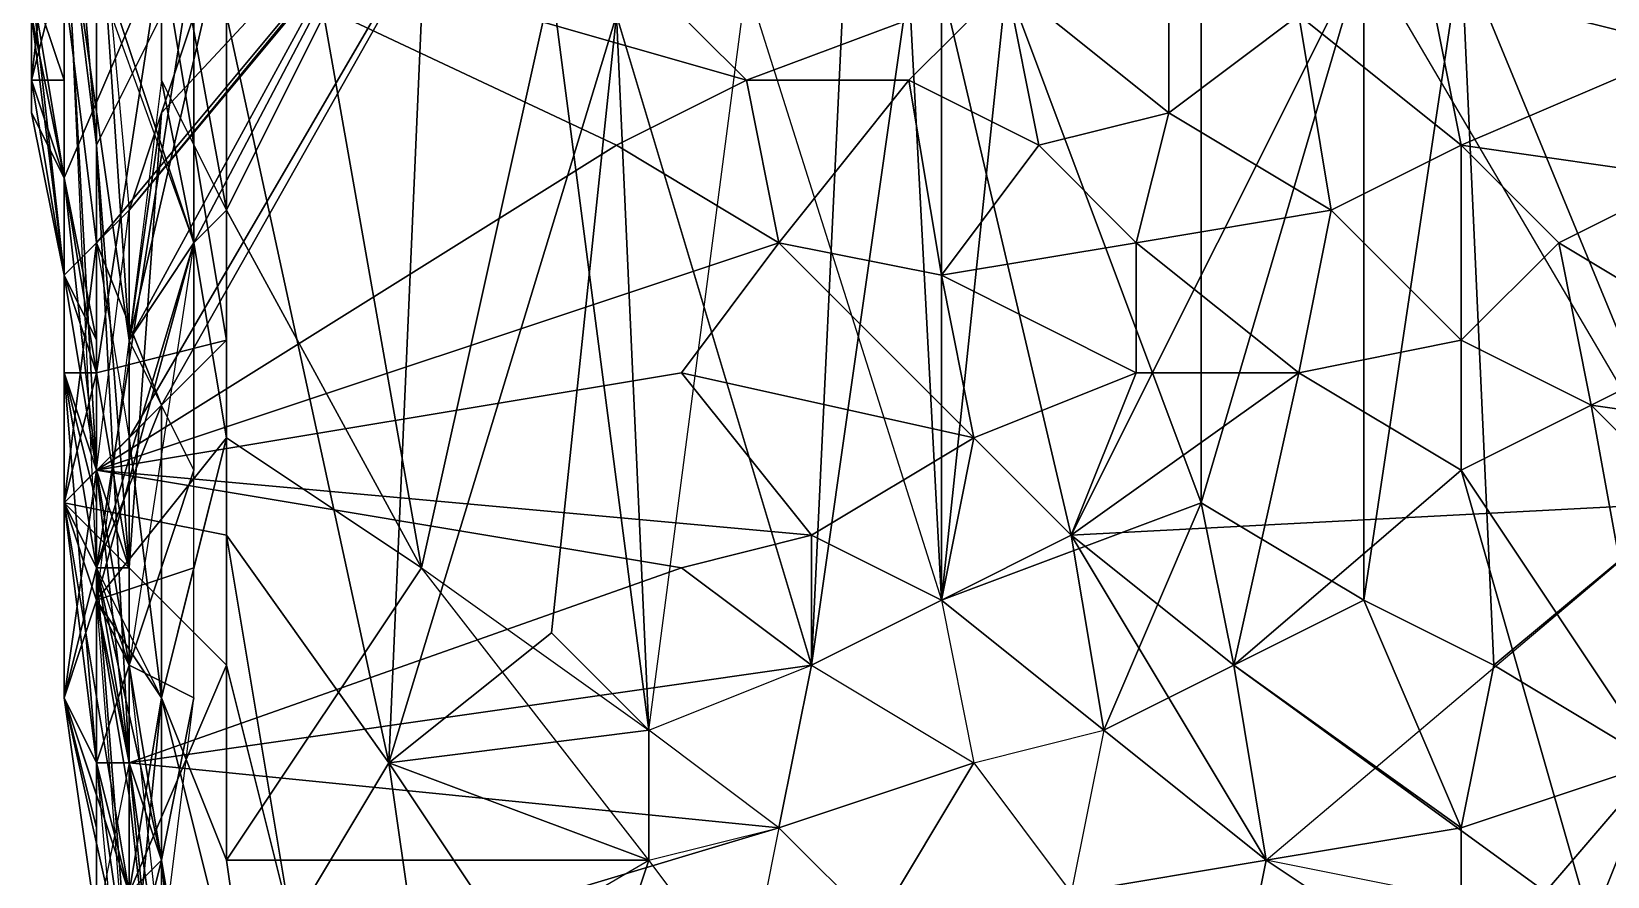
# Model space of a CAD drawing. Header units: metres. Extents: x -3.92 to 4.26, y -4.92 to 4.9.
# Drawn here: x -3.66 to -2.69, y -4.13 to -3.61 of the extents above; entities that cross this region are included whole.
import ezdxf

# ---------------------------------------------------------------- set-up
doc = ezdxf.new("R2010")
doc.units = ezdxf.units.M

msp = doc.modelspace()

# ---------------------------------------------------------------- linework, layer by layer
for points in [[(-3.62, -3.36, -0.62), (-3.62, -3.74, -0.9), (-3.64, -3.58, -0.6)], [(-3.32, -3.38, -0.86), (-3.62, -3.74, -0.98), (-3.62, -3.36, -0.62)], [(-3.62, -3.74, -0.98), (-3.62, -3.74, -0.9), (-3.62, -3.36, -0.62)], [(-3.3, -3.36, -0.74), (-3.6, -3.72, -0.68), (-3.32, -3.38, -0.86)], [(-3.3, -3.36, -0.74), (-3.58, -3.66, -0.62), (-3.6, -3.72, -0.68)], [(-3.54, -3.54, -0.6), (-3.36, -3.36, -0.6), (-3.6, -3.8, -0.42)], [(-3.36, -3.36, -0.6), (-3.56, -3.74, -0.18), (-3.6, -3.8, -0.42)], [(-3.3, -3.36, -0.66), (-3.58, -3.66, -0.62), (-3.3, -3.36, -0.74)], [(-3.3, -3.36, -0.66), (-3.54, -3.54, -0.6), (-3.58, -3.66, -0.62)], [(-3.36, -3.36, -0.6), (-3.56, -3.56, -0.1), (-3.56, -3.74, -0.18)], [(-3.32, -3.38, -0.86), (-3.58, -3.84, -1.2), (-3.62, -3.74, -0.98)], [(-3.6, -3.72, -0.68), (-3.62, -3.74, -0.82), (-3.32, -3.38, -0.86)], [(-3.62, -3.74, -0.82), (-3.6, -3.86, -0.9), (-3.32, -3.38, -0.86)], [(-3.6, -3.86, -0.9), (-3.58, -3.84, -1.2), (-3.32, -3.38, -0.86)], [(-3.56, -3.56, -0.1), (-3.64, -3.44, 0.36), (-3.62, -3.68, 0.34)], [(-3.64, -3.44, 0.36), (-3.64, -3.52, 0.94), (-3.62, -3.68, 0.34)], [(-3.66, -3.46, -0.28), (-3.66, -3.64, -0.28), (-3.66, -3.58, -0.14)], [(-3.64, -3.46, -0.4), (-3.66, -3.64, -0.4), (-3.66, -3.46, -0.28)], [(-3.64, -3.46, -0.48), (-3.66, -3.64, -0.4), (-3.64, -3.46, -0.4)], [(-3.64, -3.46, -0.48), (-3.64, -3.56, -0.48), (-3.66, -3.64, -0.4)], [(-3.66, -3.46, -0.28), (-3.66, -3.64, -0.4), (-3.66, -3.64, -0.28)], [(-3.64, -3.52, -0.22), (-3.56, -3.74, -0.18), (-3.64, -3.5, -0.12)], [(-3.62, -3.5, -0.58), (-3.6, -3.8, -0.42), (-3.64, -3.52, -0.34)], [(-3.56, -3.74, -0.18), (-3.62, -3.94, 0.14), (-3.64, -3.5, -0.12)], [(-3.62, -3.5, -0.58), (-3.6, -3.72, -0.68), (-3.6, -3.8, -0.42)], [(-3.54, -3.6, 1.32), (-3.58, -3.5, 1.3), (-3.54, -3.72, 1.3)], [(-3.54, -3.72, 1.3), (-3.58, -3.5, 1.3), (-3.58, -3.64, 1.2)], [(-3.58, -3.5, 1.3), (-3.58, -3.52, 1.2), (-3.58, -3.64, 1.2)], [(-3.64, -3.52, 0.94), (-3.62, -3.88, 0.92), (-3.62, -3.68, 0.34)], [(-3.6, -3.8, -0.42), (-3.64, -3.52, -0.22), (-3.64, -3.52, -0.34)], [(-3.64, -3.52, 0.94), (-3.3, -3.68, 1.3), (-3.62, -3.88, 0.92)], [(-3.64, -3.52, 0.94), (-3.22, -3.64, 1.3), (-3.3, -3.68, 1.3)], [(-3.28, -3.58, 1.3), (-3.22, -3.64, 1.3), (-3.64, -3.52, 0.94)], [(-3.54, -3.54, -0.6), (-3.6, -3.8, -0.42), (-3.58, -3.66, -0.62)], [(-2.64, -3.54, 1.32), (-2.64, -3.62, 1.3), (-2.8, -3.58, 1.3)], [(-3.64, -3.56, -0.48), (-3.64, -3.64, -0.52), (-3.66, -3.64, -0.4)], [(-3.64, -3.58, -0.6), (-3.64, -3.64, -0.52), (-3.64, -3.56, -0.48)], [(-3.64, -3.58, 1.18), (-3.64, -3.7, 1.16), (-3.58, -3.56, 1.38)], [(-3.64, -3.7, 1.16), (-3.62, -3.82, 1.18), (-3.58, -3.56, 1.38)], [(-3.56, -3.56, -0.1), (-3.62, -3.94, 0.14), (-3.56, -3.74, -0.18)], [(-3.56, -3.56, -0.1), (-3.62, -3.68, 0.34), (-3.62, -3.94, 0.14)], [(-3.58, -3.56, 1.38), (-3.62, -3.82, 1.18), (-3.58, -3.56, 1.5)], [(-3.62, -3.82, 1.18), (-3.54, -3.8, 1.3), (-3.58, -3.56, 1.5)], [(-3.58, -3.56, 1.5), (-3.54, -3.8, 1.3), (-3.54, -3.6, 1.56)], [(-2.84, -3.56, 1.5), (-3.1, -3.58, 1.56), (-3.02, -3.92, 1.3)], [(-2.96, -3.56, 1.3), (-2.96, -3.66, 1.3), (-3.06, -3.58, 1.3)], [(-3.06, -3.58, 1.74), (-2.94, -3.9, 1.32), (-2.94, -3.56, 1.7)], [(-2.64, -3.9, 1.32), (-2.84, -3.56, 1.5), (-3.02, -3.92, 1.3)], [(-2.96, -3.56, 1.3), (-2.88, -3.6, 1.3), (-2.96, -3.66, 1.3)], [(-2.94, -3.56, 1.7), (-2.94, -3.9, 1.32), (-2.84, -3.56, 1.74)], [(-2.94, -3.9, 1.32), (-2.84, -3.96, 1.3), (-2.84, -3.56, 1.74)], [(-2.84, -3.56, 1.74), (-2.84, -3.96, 1.3), (-2.78, -3.56, 1.68)], [(-2.84, -3.96, 1.3), (-2.76, -4, 1.3), (-2.78, -3.56, 1.68)], [(-2.78, -3.56, 1.68), (-2.64, -3.9, 1.32), (-2.68, -3.56, 1.68)], [(-2.76, -4, 1.3), (-2.64, -3.9, 1.32), (-2.78, -3.56, 1.68)], [(-3.66, -3.58, 0.1), (-3.64, -3.7, 0.18), (-3.66, -3.58, 0.28)], [(-3.66, -3.58, -0.14), (-3.64, -3.64, -0.02), (-3.66, -3.58, 0.1)], [(-3.66, -3.58, 0.44), (-3.64, -3.7, 0.46), (-3.66, -3.6, 0.56)], [(-3.66, -3.6, 0.36), (-3.64, -3.7, 0.46), (-3.66, -3.58, 0.44)], [(-3.66, -3.58, 0.28), (-3.64, -3.7, 0.26), (-3.66, -3.6, 0.36)], [(-3.64, -3.7, 0.18), (-3.64, -3.7, 0.26), (-3.66, -3.58, 0.28)], [(-3.66, -3.58, 0.1), (-3.64, -3.7, 0.1), (-3.64, -3.7, 0.18)], [(-3.64, -3.64, -0.02), (-3.64, -3.76), (-3.66, -3.58, 0.1)], [(-3.66, -3.58, -0.14), (-3.64, -3.7, -0.08), (-3.64, -3.64, -0.02)], [(-3.66, -3.64, -0.28), (-3.64, -3.7, -0.22), (-3.66, -3.58, -0.14)], [(-3.66, -3.6, 0.56), (-3.64, -3.7, 0.64), (-3.66, -3.58, 0.7)], [(-3.64, -3.76), (-3.64, -3.7, 0.1), (-3.66, -3.58, 0.1)], [(-3.66, -3.58, -0.14), (-3.64, -3.7, -0.22), (-3.64, -3.7, -0.08)], [(-3.66, -3.58, 0.8), (-3.66, -3.66, 0.84), (-3.66, -3.58, 0.88)], [(-3.66, -3.58, 0.7), (-3.66, -3.66, 0.84), (-3.66, -3.58, 0.8)], [(-3.66, -3.58, 0.7), (-3.64, -3.7, 0.72), (-3.66, -3.66, 0.84)], [(-3.64, -3.7, 0.64), (-3.64, -3.7, 0.72), (-3.66, -3.58, 0.7)], [(-3.66, -3.58, 0.88), (-3.66, -3.64, 0.94), (-3.66, -3.58, 1)], [(-3.66, -3.66, 0.84), (-3.66, -3.64, 0.94), (-3.66, -3.58, 0.88)], [(-3.66, -3.64, 0.94), (-3.64, -3.7, 1.06), (-3.66, -3.58, 1)], [(-3.64, -3.58, 1.1), (-3.66, -3.58, 1), (-3.64, -3.7, 1.16)], [(-3.66, -3.58, 1), (-3.64, -3.7, 1.06), (-3.64, -3.7, 1.16)], [(-3.62, -3.74, -0.9), (-3.62, -3.74, -0.82), (-3.64, -3.58, -0.6)], [(-3.64, -3.58, -0.6), (-3.64, -3.76, -0.6), (-3.64, -3.64, -0.52)], [(-3.62, -3.74, -0.82), (-3.64, -3.76, -0.6), (-3.64, -3.58, -0.6)], [(-3.64, -3.58, 1.1), (-3.64, -3.7, 1.16), (-3.64, -3.58, 1.18)], [(-3.48, -3.6, 1.62), (-3.42, -3.94, 1.3), (-3.34, -3.58, 1.62)], [(-3.34, -3.58, 1.62), (-3.42, -3.94, 1.3), (-3.28, -4.04, 1.3)], [(-3.34, -3.58, 1.62), (-3.28, -4.04, 1.3), (-3.22, -3.58, 1.68)], [(-3.3, -3.6, 1.7), (-3.18, -4, 1.3), (-3.16, -3.58, 1.74)], [(-3.28, -3.58, 1.3), (-3.06, -3.58, 1.3), (-3.22, -3.64, 1.3)], [(-3.06, -3.58, 1.3), (-3.12, -3.64, 1.3), (-3.22, -3.64, 1.3)], [(-3.1, -3.58, 1.56), (-3.22, -3.58, 1.68), (-3.1, -3.96, 1.3)], [(-3.18, -4, 1.3), (-3.12, -3.58, 1.66), (-3.16, -3.58, 1.74)], [(-3.18, -4, 1.3), (-3.1, -3.96, 1.3), (-3.12, -3.58, 1.66)], [(-3.06, -3.58, 1.3), (-3.04, -3.68, 1.3), (-3.12, -3.64, 1.3)], [(-3.1, -3.96, 1.3), (-3.06, -3.58, 1.74), (-3.12, -3.58, 1.66)], [(-3.06, -3.58, 1.74), (-3.1, -3.96, 1.3), (-2.94, -3.9, 1.32)], [(-3.1, -3.58, 1.56), (-3.1, -3.96, 1.3), (-3.02, -3.92, 1.3)], [(-3.06, -3.58, 1.3), (-2.96, -3.66, 1.3), (-3.04, -3.68, 1.3)], [(-2.8, -3.58, 1.3), (-2.78, -3.68, 1.3), (-2.88, -3.6, 1.3)], [(-2.8, -3.58, 1.3), (-2.64, -3.62, 1.3), (-2.78, -3.68, 1.3)], [(-3.66, -3.6, 0.36), (-3.64, -3.76, 0.4), (-3.64, -3.7, 0.46)], [(-3.64, -3.7, 0.46), (-3.64, -3.7, 0.56), (-3.66, -3.6, 0.56)], [(-3.66, -3.6, 0.36), (-3.64, -3.7, 0.26), (-3.64, -3.76, 0.4)], [(-3.66, -3.6, 0.56), (-3.64, -3.7, 0.56), (-3.64, -3.7, 0.64)], [(-3.54, -3.6, 1.56), (-3.54, -3.92, 1.28), (-3.54, -3.6, 1.76)], [(-3.54, -3.92, 1.28), (-3.54, -3.6, 1.56), (-3.54, -3.8, 1.3)], [(-3.54, -3.6, 1.76), (-3.44, -4.06, 1.32), (-3.42, -3.6, 1.68)], [(-3.54, -3.6, 1.76), (-3.54, -3.92, 1.28), (-3.44, -4.06, 1.32)], [(-3.48, -3.6, 1.62), (-3.54, -3.72, 1.3), (-3.42, -3.94, 1.3)], [(-3.48, -3.6, 1.62), (-3.48, -3.6, 1.5), (-3.54, -3.72, 1.3)], [(-3.48, -3.6, 1.5), (-3.54, -3.6, 1.32), (-3.54, -3.72, 1.3)], [(-3.42, -3.6, 1.68), (-3.44, -4.06, 1.32), (-3.3, -3.6, 1.7)], [(-3.44, -4.06, 1.32), (-3.34, -3.98, 1.3), (-3.3, -3.6, 1.7)], [(-3.34, -3.98, 1.3), (-3.28, -4.04, 1.3), (-3.3, -3.6, 1.7)], [(-3.28, -4.04, 1.3), (-3.18, -4, 1.3), (-3.3, -3.6, 1.7)], [(-2.88, -3.6, 1.3), (-2.86, -3.72, 1.3), (-2.96, -3.66, 1.3)], [(-2.88, -3.6, 1.3), (-2.78, -3.68, 1.3), (-2.86, -3.72, 1.3)], [(-2.64, -3.62, 1.3), (-2.64, -3.7, 1.3), (-2.78, -3.68, 1.3)], [(-3.66, -3.64, -0.4), (-3.64, -3.76, -0.34), (-3.66, -3.64, -0.28)], [(-3.64, -3.64, -0.52), (-3.64, -3.7, -0.46), (-3.66, -3.64, -0.4)], [(-3.66, -3.64, -0.28), (-3.64, -3.76, -0.34), (-3.64, -3.7, -0.22)], [(-3.66, -3.64, -0.4), (-3.64, -3.7, -0.46), (-3.64, -3.76, -0.34)], [(-3.66, -3.66, 0.84), (-3.64, -3.76, 0.9), (-3.66, -3.64, 0.94)], [(-3.64, -3.76, 0.9), (-3.64, -3.76, 0.98), (-3.66, -3.64, 0.94)], [(-3.66, -3.64, 0.94), (-3.64, -3.76, 0.98), (-3.64, -3.7, 1.06)], [(-3.64, -3.64, -0.02), (-3.64, -3.7, -0.08), (-3.64, -3.76)], [(-3.64, -3.64, -0.52), (-3.64, -3.76, -0.6), (-3.64, -3.7, -0.46)], [(-3.56, -3.74, 1.22), (-3.58, -3.64, 1.2), (-3.62, -3.96, 1.1)], [(-3.54, -3.72, 1.3), (-3.58, -3.64, 1.2), (-3.56, -3.74, 1.22)], [(-3.3, -3.68, 1.3), (-3.22, -3.64, 1.3), (-3.2, -3.74, 1.3)], [(-3.22, -3.64, 1.3), (-3.12, -3.64, 1.3), (-3.2, -3.74, 1.3)], [(-3.12, -3.64, 1.3), (-3.1, -3.76, 1.3), (-3.2, -3.74, 1.3)], [(-3.12, -3.64, 1.3), (-3.04, -3.68, 1.3), (-3.1, -3.76, 1.3)], [(-3.64, -3.7, 0.72), (-3.64, -3.76, 0.78), (-3.66, -3.66, 0.84)], [(-3.64, -3.76, 0.78), (-3.64, -3.76, 0.9), (-3.66, -3.66, 0.84)], [(-3.58, -3.66, -0.62), (-3.6, -3.94, -0.62), (-3.6, -3.72, -0.68)], [(-3.58, -3.66, -0.62), (-3.6, -3.8, -0.42), (-3.6, -3.94, -0.62)], [(-2.96, -3.66, 1.3), (-2.98, -3.74, 1.3), (-3.04, -3.68, 1.3)], [(-2.96, -3.66, 1.3), (-2.86, -3.72, 1.3), (-2.98, -3.74, 1.3)], [(-3.62, -3.68, 0.34), (-3.6, -3.94, 0.28), (-3.62, -3.94, 0.14)], [(-3.62, -3.68, 0.34), (-3.6, -4.06, 0.42), (-3.6, -3.94, 0.28)], [(-3.62, -3.68, 0.34), (-3.62, -4.06, 0.58), (-3.6, -4.06, 0.42)], [(-3.62, -3.68, 0.34), (-3.62, -3.88, 0.92), (-3.62, -4.06, 0.58)], [(-3.3, -3.68, 1.3), (-3.2, -3.74, 1.3), (-3.62, -3.88, 0.92)], [(-3.04, -3.68, 1.3), (-2.98, -3.74, 1.3), (-3.1, -3.76, 1.3)], [(-2.78, -3.68, 1.3), (-2.78, -3.8, 1.3), (-2.86, -3.72, 1.3)], [(-2.78, -3.68, 1.3), (-2.72, -3.74, 1.3), (-2.78, -3.8, 1.3)], [(-2.64, -3.7, 1.3), (-2.72, -3.74, 1.3), (-2.78, -3.68, 1.3)], [(-3.64, -3.7, 0.18), (-3.64, -3.82, 0.14), (-3.64, -3.7, 0.26)], [(-3.64, -3.76, 0.4), (-3.64, -3.82, 0.54), (-3.64, -3.7, 0.46)], [(-3.64, -3.7, 0.26), (-3.62, -3.82, 0.28), (-3.64, -3.76, 0.4)], [(-3.64, -3.82, 0.14), (-3.62, -3.82, 0.28), (-3.64, -3.7, 0.26)], [(-3.64, -3.7, 0.18), (-3.64, -3.7, 0.1), (-3.64, -3.82, 0.14)], [(-3.64, -3.7, 0.1), (-3.64, -3.76), (-3.64, -3.82, 0.14)], [(-3.64, -3.7, -0.08), (-3.62, -3.82, -0.06), (-3.64, -3.76)], [(-3.64, -3.7, -0.22), (-3.62, -3.82, -0.2), (-3.64, -3.7, -0.08)], [(-3.64, -3.76, -0.34), (-3.62, -3.82, -0.2), (-3.64, -3.7, -0.22)], [(-3.64, -3.7, -0.46), (-3.62, -3.88, -0.46), (-3.64, -3.76, -0.34)], [(-3.64, -3.76, -0.6), (-3.62, -3.8, -0.5), (-3.64, -3.7, -0.46)], [(-3.64, -3.7, 0.64), (-3.64, -3.76, 0.78), (-3.64, -3.7, 0.72)], [(-3.64, -3.7, 0.56), (-3.64, -3.82, 0.54), (-3.64, -3.7, 0.64)], [(-3.64, -3.82, 0.54), (-3.64, -3.7, 0.56), (-3.64, -3.7, 0.46)], [(-3.64, -3.7, -0.08), (-3.62, -3.82, -0.2), (-3.62, -3.82, -0.06)], [(-3.64, -3.7, -0.46), (-3.62, -3.8, -0.5), (-3.62, -3.88, -0.46)], [(-3.64, -3.7, 0.64), (-3.62, -3.82, 0.68), (-3.64, -3.76, 0.78)], [(-3.64, -3.82, 0.54), (-3.62, -3.82, 0.68), (-3.64, -3.7, 0.64)], [(-3.64, -3.7, 1.06), (-3.64, -3.82, 1.1), (-3.64, -3.7, 1.16)], [(-3.64, -3.76, 0.98), (-3.64, -3.82, 1.1), (-3.64, -3.7, 1.06)], [(-3.64, -3.7, 1.16), (-3.64, -3.9, 1.16), (-3.62, -3.82, 1.18)], [(-3.64, -3.82, 1.1), (-3.64, -3.9, 1.16), (-3.64, -3.7, 1.16)], [(-2.64, -3.7, 1.3), (-2.62, -3.8, 1.3), (-2.72, -3.74, 1.3)], [(-3.6, -3.94, -0.62), (-3.62, -3.88, -0.68), (-3.6, -3.72, -0.68)], [(-3.54, -3.72, 1.3), (-3.56, -3.74, 1.22), (-3.54, -3.86, 1.22)], [(-3.54, -3.72, 1.3), (-3.54, -3.86, 1.22), (-3.42, -3.94, 1.3)], [(-2.86, -3.72, 1.3), (-2.88, -3.82, 1.3), (-2.98, -3.74, 1.3)], [(-2.86, -3.72, 1.3), (-2.78, -3.8, 1.3), (-2.88, -3.82, 1.3)], [(-3.58, -3.84, -1.2), (-3.64, -3.9, -1.12), (-3.62, -3.74, -0.98)], [(-3.62, -3.74, -0.82), (-3.62, -3.8, -0.74), (-3.64, -3.76, -0.6)], [(-3.62, -3.74, -0.98), (-3.64, -3.9, -1.12), (-3.62, -3.88, -1)], [(-3.62, -3.74, -0.98), (-3.62, -3.88, -1), (-3.62, -3.74, -0.9)], [(-3.62, -3.74, -0.9), (-3.62, -3.88, -0.82), (-3.62, -3.74, -0.82)], [(-3.62, -3.88, -1), (-3.62, -3.88, -0.82), (-3.62, -3.74, -0.9)], [(-3.2, -3.74, 1.3), (-3.26, -3.82, 1.3), (-3.62, -3.88, 0.92)], [(-3.56, -3.74, 1.22), (-3.62, -3.96, 1.1), (-3.54, -3.86, 1.22)], [(-3.56, -3.74, -0.18), (-3.56, -3.88, -0.18), (-3.6, -3.8, -0.42)], [(-3.56, -3.74, -0.18), (-3.6, -4, 0.04), (-3.56, -3.88, -0.18)], [(-3.26, -3.82, 1.3), (-3.2, -3.74, 1.3), (-3.08, -3.86, 1.3)], [(-3.2, -3.74, 1.3), (-3.1, -3.76, 1.3), (-3.08, -3.86, 1.3)], [(-2.98, -3.74, 1.3), (-2.98, -3.82, 1.3), (-3.1, -3.76, 1.3)], [(-2.98, -3.74, 1.3), (-2.88, -3.82, 1.3), (-2.98, -3.82, 1.3)], [(-2.72, -3.74, 1.3), (-2.7, -3.84, 1.3), (-2.78, -3.8, 1.3)], [(-2.62, -3.8, 1.3), (-2.7, -3.84, 1.3), (-2.72, -3.74, 1.3)], [(-3.64, -3.76, -0.34), (-3.62, -3.88, -0.28), (-3.62, -3.82, -0.2)], [(-3.62, -3.8, -0.74), (-3.62, -3.88, -0.68), (-3.64, -3.76, -0.6)], [(-3.64, -3.76, 0.4), (-3.62, -3.88, 0.44), (-3.64, -3.82, 0.54)], [(-3.62, -3.82, 0.28), (-3.62, -3.88, 0.34), (-3.64, -3.76, 0.4)], [(-3.64, -3.76), (-3.62, -3.88, 0.06), (-3.64, -3.82, 0.14)], [(-3.62, -3.82, -0.06), (-3.62, -3.88, 0.06), (-3.64, -3.76)], [(-3.64, -3.76, -0.34), (-3.62, -3.88, -0.36), (-3.62, -3.88, -0.28)], [(-3.62, -3.88, -0.46), (-3.62, -3.88, -0.36), (-3.64, -3.76, -0.34)], [(-3.64, -3.76, -0.6), (-3.62, -3.88, -0.54), (-3.62, -3.8, -0.5)], [(-3.62, -3.88, -0.68), (-3.62, -3.88, -0.54), (-3.64, -3.76, -0.6)], [(-3.64, -3.76, 0.78), (-3.62, -3.88, 0.84), (-3.64, -3.76, 0.9)], [(-3.64, -3.76, 0.4), (-3.62, -3.88, 0.34), (-3.62, -3.88, 0.44)], [(-3.62, -3.88, 0.84), (-3.64, -3.9, 1), (-3.64, -3.76, 0.9)], [(-3.64, -3.76, 0.78), (-3.62, -3.88, 0.76), (-3.62, -3.88, 0.84)], [(-3.62, -3.82, 0.68), (-3.62, -3.88, 0.76), (-3.64, -3.76, 0.78)], [(-3.64, -3.76, 0.98), (-3.64, -3.9, 1), (-3.64, -3.82, 1.1)], [(-3.64, -3.9, 1), (-3.64, -3.76, 0.98), (-3.64, -3.76, 0.9)], [(-3.1, -3.76, 1.3), (-2.98, -3.82, 1.3), (-3.08, -3.86, 1.3)], [(-3.64, -3.9, 1.16), (-3.54, -3.8, 1.3), (-3.62, -3.82, 1.18)], [(-3.64, -3.9, 1.16), (-3.54, -3.92, 1.28), (-3.54, -3.8, 1.3)], [(-3.62, -3.8, -0.5), (-3.62, -3.88, -0.54), (-3.62, -3.88, -0.46)], [(-3.62, -3.8, -0.74), (-3.62, -3.88, -0.82), (-3.62, -3.88, -0.68)], [(-3.6, -3.8, -0.42), (-3.6, -4, -0.56), (-3.6, -3.94, -0.62)], [(-2.78, -3.8, 1.3), (-2.78, -3.88, 1.3), (-2.88, -3.82, 1.3)], [(-2.78, -3.8, 1.3), (-2.7, -3.84, 1.3), (-2.78, -3.88, 1.3)], [(-2.62, -3.8, 1.3), (-2.56, -3.86, 1.3), (-2.7, -3.84, 1.3)], [(-3.64, -3.82, 0.14), (-3.62, -3.88, 0.22), (-3.62, -3.82, 0.28)], [(-3.64, -3.82, 0.14), (-3.64, -4.02, 0.3), (-3.62, -3.88, 0.22)], [(-3.64, -3.82, 0.14), (-3.62, -3.94, 0.14), (-3.64, -4.02, 0.3)], [(-3.64, -3.82, 0.54), (-3.62, -3.88, 0.62), (-3.62, -3.82, 0.68)], [(-3.62, -3.88, 0.44), (-3.62, -3.9, 0.52), (-3.64, -3.82, 0.54)], [(-3.64, -3.82, 0.14), (-3.62, -3.88, 0.06), (-3.62, -3.94, 0.14)], [(-3.64, -3.82, 0.54), (-3.62, -4.06, 0.58), (-3.62, -3.88, 0.62)], [(-3.64, -3.82, 0.54), (-3.62, -3.9, 0.52), (-3.62, -4.06, 0.58)], [(-3.64, -3.82, 1.1), (-3.64, -3.9, 1), (-3.64, -3.9, 1.16)], [(-3.62, -3.88, 0.22), (-3.62, -3.88, 0.34), (-3.62, -3.82, 0.28)], [(-3.62, -3.82, -0.06), (-3.6, -3.94, -0.04), (-3.62, -3.88, 0.06)], [(-3.62, -3.82, -0.2), (-3.6, -3.94, -0.12), (-3.62, -3.82, -0.06)], [(-3.62, -3.88, -0.28), (-3.6, -3.94, -0.12), (-3.62, -3.82, -0.2)], [(-3.62, -3.82, -0.06), (-3.6, -3.94, -0.12), (-3.6, -3.94, -0.04)], [(-3.62, -3.82, 0.68), (-3.62, -3.94, 0.68), (-3.62, -3.88, 0.76)], [(-3.62, -3.88, 0.62), (-3.62, -3.94, 0.68), (-3.62, -3.82, 0.68)], [(-3.26, -3.82, 1.3), (-3.18, -3.92, 1.3), (-3.62, -3.88, 0.92)], [(-3.26, -3.82, 1.3), (-3.08, -3.86, 1.3), (-3.18, -3.92, 1.3)], [(-3.08, -3.86, 1.3), (-2.98, -3.82, 1.3), (-3.02, -3.92, 1.3)], [(-2.98, -3.82, 1.3), (-2.88, -3.82, 1.3), (-3.02, -3.92, 1.3)], [(-2.88, -3.82, 1.3), (-2.92, -4, 1.3), (-3.02, -3.92, 1.3)], [(-2.88, -3.82, 1.3), (-2.78, -3.88, 1.3), (-2.92, -4, 1.3)], [(-3.58, -3.84, -1.2), (-3.62, -3.94, -1.2), (-3.64, -3.9, -1.12)], [(-3.58, -3.84, -1.2), (-3.58, -4.02, -1.2), (-3.62, -3.94, -1.2)], [(-3.6, -3.86, -0.9), (-3.58, -4.02, -1.2), (-3.58, -3.84, -1.2)], [(-2.7, -3.84, 1.3), (-2.66, -4.06, 1.32), (-2.78, -3.88, 1.3)], [(-2.56, -3.86, 1.3), (-2.58, -3.96, 1.32), (-2.7, -3.84, 1.3)], [(-2.58, -3.96, 1.32), (-2.66, -4.06, 1.32), (-2.7, -3.84, 1.3)], [(-3.62, -3.96, 1.1), (-3.56, -3.94, 1.18), (-3.54, -3.86, 1.22)], [(-3.6, -3.86, -0.9), (-3.6, -4.14, -0.96), (-3.58, -4.02, -1.2)], [(-3.54, -3.86, 1.22), (-3.58, -4.02, 1.18), (-3.54, -4.12, 1.24)], [(-3.54, -3.86, 1.22), (-3.56, -3.94, 1.18), (-3.58, -4.02, 1.18)], [(-3.54, -3.86, 1.22), (-3.54, -4.12, 1.24), (-3.42, -3.94, 1.3)], [(-3.18, -3.92, 1.3), (-3.08, -3.86, 1.3), (-3.1, -3.96, 1.3)], [(-3.08, -3.86, 1.3), (-3.02, -3.92, 1.3), (-3.1, -3.96, 1.3)], [(-3.64, -3.9, -1.12), (-3.62, -4.06, -1.08), (-3.62, -3.88, -1)], [(-3.62, -3.88, 0.22), (-3.64, -4.02, 0.3), (-3.62, -3.88, 0.34)], [(-3.62, -3.88, 0.34), (-3.64, -4.02, 0.3), (-3.62, -3.88, 0.44)], [(-3.64, -4.02, 0.3), (-3.62, -4.06, 0.5), (-3.62, -3.88, 0.44)], [(-3.62, -3.88, 0.84), (-3.62, -3.96, 0.88), (-3.64, -3.9, 1)], [(-3.62, -3.88, -1), (-3.62, -3.96, -0.82), (-3.62, -3.88, -0.82)], [(-3.62, -3.96, -0.82), (-3.62, -3.88, -0.68), (-3.62, -3.88, -0.82)], [(-3.62, -3.88, -1), (-3.6, -4, -0.94), (-3.62, -3.96, -0.82)], [(-3.62, -4.06, -1.08), (-3.6, -4, -0.94), (-3.62, -3.88, -1)], [(-3.62, -3.88, -0.28), (-3.6, -3.94, -0.22), (-3.6, -3.94, -0.12)], [(-3.62, -3.88, -0.46), (-3.6, -4, -0.42), (-3.62, -3.88, -0.36)], [(-3.62, -3.88, -0.68), (-3.6, -4, -0.56), (-3.62, -3.88, -0.54)], [(-3.62, -3.96, -0.82), (-3.6, -4, -0.7), (-3.62, -3.88, -0.68)], [(-3.62, -3.88, 0.06), (-3.6, -4, 0.04), (-3.62, -3.94, 0.14)], [(-3.6, -3.94, -0.04), (-3.6, -4, 0.04), (-3.62, -3.88, 0.06)], [(-3.6, -3.94, -0.22), (-3.62, -3.88, -0.28), (-3.6, -4.06, -0.2)], [(-3.62, -3.88, -0.28), (-3.6, -4, -0.28), (-3.6, -4.06, -0.2)], [(-3.62, -3.88, -0.36), (-3.6, -4, -0.28), (-3.62, -3.88, -0.28)], [(-3.62, -3.88, -0.36), (-3.6, -4.06, -0.34), (-3.6, -4, -0.28)], [(-3.6, -4, -0.42), (-3.6, -4.06, -0.34), (-3.62, -3.88, -0.36)], [(-3.62, -3.88, -0.46), (-3.6, -4.06, -0.48), (-3.6, -4, -0.42)], [(-3.62, -3.88, -0.46), (-3.62, -3.88, -0.54), (-3.6, -4.06, -0.48)], [(-3.6, -4, -0.56), (-3.6, -4.06, -0.48), (-3.62, -3.88, -0.54)], [(-3.62, -3.88, 0.62), (-3.62, -4.06, 0.58), (-3.62, -3.94, 0.68)], [(-3.62, -4.06, 0.5), (-3.62, -3.9, 0.52), (-3.62, -3.88, 0.44)], [(-3.62, -3.88, 0.76), (-3.62, -3.96, 0.8), (-3.62, -3.88, 0.84)], [(-3.62, -3.94, 0.68), (-3.62, -3.96, 0.8), (-3.62, -3.88, 0.76)], [(-3.62, -3.96, 0.8), (-3.62, -3.96, 0.88), (-3.62, -3.88, 0.84)], [(-3.62, -3.88, 0.92), (-3.6, -4.06, 0.84), (-3.62, -4.06, 0.58)], [(-3.62, -3.88, 0.92), (-3.26, -3.94, 1.3), (-3.6, -4.06, 0.84)], [(-3.62, -3.88, 0.92), (-3.18, -3.92, 1.3), (-3.26, -3.94, 1.3)], [(-3.6, -4, 0.04), (-3.56, -4.02, -0.14), (-3.56, -3.88, -0.18)], [(-2.7, -4.16, 1.3), (-2.92, -4, 1.3), (-2.78, -3.88, 1.3)], [(-2.66, -4.06, 1.32), (-2.7, -4.16, 1.3), (-2.78, -3.88, 1.3)], [(-3.64, -3.9, -1.12), (-3.62, -3.94, -1.2), (-3.62, -4.06, -1.08)], [(-3.64, -3.9, 1), (-3.64, -4.02, 0.98), (-3.64, -3.9, 1.16)], [(-3.62, -3.96, 0.88), (-3.64, -4.02, 0.98), (-3.64, -3.9, 1)], [(-3.64, -4.02, 0.98), (-3.62, -4.06, 1.12), (-3.64, -3.9, 1.16)], [(-3.64, -3.9, 1.16), (-3.54, -4, 1.26), (-3.54, -3.92, 1.28)], [(-3.62, -4.06, 1.12), (-3.6, -4.14, 1.18), (-3.64, -3.9, 1.16)], [(-3.6, -4.14, 1.18), (-3.54, -4, 1.26), (-3.64, -3.9, 1.16)], [(-3.62, -3.9, 0.52), (-3.62, -4.06, 0.5), (-3.62, -4.06, 0.58)], [(-3.1, -3.96, 1.3), (-3, -4.04, 1.3), (-2.94, -3.9, 1.32)], [(-2.9, -4.12, 1.3), (-2.64, -3.9, 1.32), (-3.02, -3.92, 1.3)], [(-2.94, -3.9, 1.32), (-3, -4.04, 1.3), (-2.92, -4, 1.3)], [(-2.94, -3.9, 1.32), (-2.92, -4, 1.3), (-2.84, -3.96, 1.3)], [(-2.76, -4, 1.3), (-2.66, -4.06, 1.32), (-2.64, -3.9, 1.32)], [(-3.54, -3.92, 1.28), (-3.5, -4.16, 1.32), (-3.44, -4.06, 1.32)], [(-3.54, -4, 1.26), (-3.5, -4.16, 1.32), (-3.54, -3.92, 1.28)], [(-3.26, -3.94, 1.3), (-3.18, -3.92, 1.3), (-3.18, -4, 1.3)], [(-3.18, -3.92, 1.3), (-3.1, -3.96, 1.3), (-3.18, -4, 1.3)], [(-2.92, -4, 1.3), (-3, -4.04, 1.3), (-3.02, -3.92, 1.3)], [(-2.9, -4.12, 1.3), (-3.02, -3.92, 1.3), (-3, -4.04, 1.3)], [(-3.62, -3.94, 0.14), (-3.62, -4.06, 0.2), (-3.64, -4.02, 0.3)], [(-3.62, -3.94, -1.2), (-3.6, -4.2, -1.18), (-3.62, -4.06, -1.08)], [(-3.62, -3.94, -1.2), (-3.58, -4.12, -1.2), (-3.6, -4.2, -1.18)], [(-3.58, -4.02, -1.2), (-3.58, -4.12, -1.2), (-3.62, -3.94, -1.2)], [(-3.62, -3.94, 0.14), (-3.6, -4.06, 0.12), (-3.62, -4.06, 0.2)], [(-3.62, -3.94, 0.68), (-3.62, -4.06, 0.76), (-3.62, -3.96, 0.8)], [(-3.62, -4.06, 0.58), (-3.62, -4.06, 0.66), (-3.62, -3.94, 0.68)], [(-3.62, -3.94, 0.68), (-3.62, -4.06, 0.66), (-3.62, -4.06, 0.76)], [(-3.6, -3.94, 0.28), (-3.6, -4.06, 0.12), (-3.62, -3.94, 0.14)], [(-3.62, -3.96, 1.1), (-3.58, -4.02, 1.18), (-3.56, -3.94, 1.18)], [(-3.6, -3.94, -0.04), (-3.6, -4.06, -0.02), (-3.6, -4, 0.04)], [(-3.6, -3.94, -0.12), (-3.6, -4.06, -0.02), (-3.6, -3.94, -0.04)], [(-3.6, -3.94, -0.12), (-3.6, -4.06, -0.2), (-3.6, -4.06, -0.02)], [(-3.6, -3.94, -0.22), (-3.6, -4.06, -0.2), (-3.6, -3.94, -0.12)], [(-3.6, -4, -0.56), (-3.6, -4, -0.7), (-3.6, -3.94, -0.62)], [(-3.6, -3.94, 0.28), (-3.6, -4.08, 0.34), (-3.6, -4.06, 0.12)], [(-3.6, -3.94, 0.28), (-3.6, -4.06, 0.42), (-3.6, -4.08, 0.34)], [(-3.26, -3.94, 1.3), (-3.18, -4, 1.3), (-3.6, -4.06, 0.84)], [(-3.54, -4.12, 1.24), (-3.28, -4.12, 1.3), (-3.42, -3.94, 1.3)], [(-3.62, -3.96, 0.88), (-3.62, -3.96, 0.8), (-3.64, -4.02, 0.98)], [(-3.62, -4.06, 0.76), (-3.64, -4.02, 0.98), (-3.62, -3.96, 0.8)], [(-3.6, -4, -0.94), (-3.6, -4.06, -0.84), (-3.62, -3.96, -0.82)], [(-3.62, -3.96, -0.82), (-3.6, -4.08, -0.72), (-3.6, -4, -0.7)], [(-3.6, -4.06, -0.84), (-3.6, -4.08, -0.72), (-3.62, -3.96, -0.82)], [(-3.58, -4.02, 1.18), (-3.62, -3.96, 1.1), (-3.6, -4.22, 0.92)], [(-3.1, -3.96, 1.3), (-3.08, -4.06, 1.3), (-3, -4.04, 1.3)], [(-2.92, -4, 1.3), (-2.78, -4.1, 1.3), (-2.84, -3.96, 1.3)], [(-2.84, -3.96, 1.3), (-2.78, -4.1, 1.3), (-2.76, -4, 1.3)], [(-3.44, -4.06, 1.32), (-3.28, -4.04, 1.3), (-3.34, -3.98, 1.3)], [(-3.62, -4.06, -1.08), (-3.6, -4.14, -0.96), (-3.6, -4, -0.94)], [(-3.6, -4.14, -0.96), (-3.6, -4.06, -0.84), (-3.6, -4, -0.94)], [(-3.6, -4, -0.42), (-3.6, -4.06, -0.48), (-3.6, -4.06, -0.34)], [(-3.6, -4, -0.56), (-3.6, -4.14, -0.54), (-3.6, -4.06, -0.48)], [(-3.6, -4.06, -0.02), (-3.6, -4.14, 0.04), (-3.6, -4, 0.04)], [(-3.6, -4, -0.28), (-3.6, -4.14, -0.28), (-3.6, -4.06, -0.2)], [(-3.6, -4.06, -0.34), (-3.6, -4.14, -0.28), (-3.6, -4, -0.28)], [(-3.6, -4, -0.56), (-3.6, -4.14, -0.62), (-3.6, -4.14, -0.54)], [(-3.6, -4.08, -0.72), (-3.6, -4.14, -0.62), (-3.6, -4, -0.7)], [(-3.6, -4.14, 0.04), (-3.6, -4.06, 0.12), (-3.6, -4, 0.04)], [(-3.6, -4, 0.04), (-3.58, -4.12, -0.08), (-3.56, -4.02, -0.14)], [(-3.6, -4, 0.04), (-3.6, -4.06, 0.12), (-3.58, -4.12, -0.08)], [(-3.54, -4, 1.26), (-3.6, -4.14, 1.18), (-3.5, -4.16, 1.32)], [(-3.18, -4, 1.3), (-3.2, -4.1, 1.3), (-3.6, -4.06, 0.84)], [(-3.6, -4.28, 0.04), (-3.6, -4, 0.04), (-3.58, -4.18, -0.2)], [(-3.18, -4, 1.3), (-3.08, -4.06, 1.3), (-3.2, -4.1, 1.3)], [(-2.92, -4, 1.3), (-2.9, -4.12, 1.3), (-2.78, -4.1, 1.3)], [(-2.7, -4.16, 1.3), (-2.9, -4.12, 1.3), (-2.92, -4, 1.3)], [(-2.78, -4.1, 1.3), (-2.66, -4.06, 1.32), (-2.76, -4, 1.3)], [(-3.64, -4.02, 0.3), (-3.6, -4.14, 0.42), (-3.62, -4.06, 0.5)], [(-3.62, -4.06, 0.2), (-3.62, -4.16, 0.18), (-3.64, -4.02, 0.3)], [(-3.64, -4.02, 0.3), (-3.6, -4.2, 0.34), (-3.6, -4.14, 0.42)], [(-3.64, -4.02, 0.3), (-3.62, -4.16, 0.18), (-3.6, -4.2, 0.34)], [(-3.62, -4.06, 0.76), (-3.62, -4.1, 0.92), (-3.64, -4.02, 0.98)], [(-3.62, -4.1, 0.92), (-3.62, -4.16, 0.98), (-3.64, -4.02, 0.98)], [(-3.64, -4.02, 0.98), (-3.62, -4.08, 1.04), (-3.62, -4.06, 1.12)], [(-3.62, -4.16, 0.98), (-3.62, -4.16, 1.06), (-3.64, -4.02, 0.98)], [(-3.62, -4.16, 1.06), (-3.62, -4.08, 1.04), (-3.64, -4.02, 0.98)], [(-3.6, -4.14, -0.96), (-3.58, -4.12, -1.2), (-3.58, -4.02, -1.2)], [(-3.58, -4.02, 1.18), (-3.6, -4.22, 0.92), (-3.52, -4.26, 1.2)], [(-3.58, -4.12, -0.08), (-3.58, -4.18, -0.2), (-3.56, -4.02, -0.14)], [(-3.58, -4.02, 1.18), (-3.52, -4.26, 1.2), (-3.54, -4.12, 1.24)], [(-3.44, -4.06, 1.32), (-3.28, -4.12, 1.3), (-3.28, -4.04, 1.3)], [(-3.28, -4.12, 1.3), (-3.2, -4.1, 1.3), (-3.28, -4.04, 1.3)], [(-2.9, -4.12, 1.3), (-3, -4.04, 1.3), (-3.02, -4.14, 1.3)], [(-3.62, -4.06, -1.08), (-3.6, -4.2, -1.02), (-3.6, -4.14, -0.96)], [(-3.6, -4.2, -1.18), (-3.6, -4.14, -1.1), (-3.62, -4.06, -1.08)], [(-3.62, -4.06, -1.08), (-3.6, -4.14, -1.1), (-3.6, -4.2, -1.02)], [(-3.62, -4.06, 0.5), (-3.62, -4.16, 0.54), (-3.62, -4.06, 0.58)], [(-3.6, -4.14, 0.42), (-3.62, -4.16, 0.54), (-3.62, -4.06, 0.5)], [(-3.62, -4.06, 0.2), (-3.6, -4.14, 0.04), (-3.62, -4.16, 0.18)], [(-3.62, -4.06, 0.66), (-3.62, -4.16, 0.7), (-3.62, -4.06, 0.76)], [(-3.62, -4.06, 0.58), (-3.62, -4.16, 0.7), (-3.62, -4.06, 0.66)], [(-3.62, -4.06, 0.58), (-3.62, -4.22, 0.64), (-3.62, -4.16, 0.7)], [(-3.6, -4.14, 0.04), (-3.62, -4.06, 0.2), (-3.6, -4.06, 0.12)], [(-3.62, -4.06, 0.76), (-3.62, -4.16, 0.86), (-3.62, -4.1, 0.92)], [(-3.62, -4.16, 0.7), (-3.62, -4.22, 0.78), (-3.62, -4.06, 0.76)], [(-3.62, -4.06, 0.58), (-3.6, -4.28, 0.52), (-3.62, -4.22, 0.64)], [(-3.62, -4.06, 0.76), (-3.62, -4.22, 0.78), (-3.62, -4.16, 0.86)], [(-3.6, -4.06, 0.42), (-3.62, -4.16, 0.54), (-3.58, -4.26, 0.44)], [(-3.62, -4.06, 1.12), (-3.62, -4.22, 1.12), (-3.6, -4.14, 1.18)], [(-3.62, -4.08, 1.04), (-3.62, -4.16, 1.06), (-3.62, -4.06, 1.12)], [(-3.6, -4.06, 0.84), (-3.6, -4.14, 0.78), (-3.62, -4.06, 0.58)], [(-3.62, -4.06, 1.12), (-3.62, -4.16, 1.06), (-3.62, -4.22, 1.12)], [(-3.6, -4.14, -0.96), (-3.6, -4.14, -0.84), (-3.6, -4.06, -0.84)], [(-3.6, -4.06, -0.84), (-3.6, -4.14, -0.84), (-3.6, -4.08, -0.72)], [(-3.6, -4.06, -0.2), (-3.6, -4.2, -0.12), (-3.6, -4.06, -0.02)], [(-3.6, -4.06, -0.34), (-3.6, -4.14, -0.38), (-3.6, -4.14, -0.28)], [(-3.6, -4.06, -0.48), (-3.6, -4.14, -0.38), (-3.6, -4.06, -0.34)], [(-3.6, -4.06, -0.48), (-3.6, -4.14, -0.46), (-3.6, -4.14, -0.38)], [(-3.6, -4.14, -0.54), (-3.6, -4.14, -0.46), (-3.6, -4.06, -0.48)], [(-3.6, -4.06, -0.02), (-3.6, -4.2, -0.12), (-3.6, -4.14, 0.04)], [(-3.6, -4.06, -0.2), (-3.6, -4.14, -0.28), (-3.6, -4.2, -0.12)], [(-3.6, -4.06, 0.12), (-3.58, -4.2, -0.02), (-3.58, -4.12, -0.08)], [(-3.6, -4.08, 0.34), (-3.6, -4.28, 0.2), (-3.6, -4.06, 0.12)], [(-3.6, -4.06, 0.42), (-3.58, -4.26, 0.44), (-3.6, -4.08, 0.34)], [(-3.6, -4.28, 0.2), (-3.58, -4.2, -0.02), (-3.6, -4.06, 0.12)], [(-3.6, -4.06, 0.84), (-3.6, -4.22, 0.92), (-3.6, -4.14, 0.78)], [(-3.6, -4.06, 0.84), (-3.2, -4.1, 1.3), (-3.6, -4.22, 0.92)], [(-3.5, -4.16, 1.32), (-3.42, -4.2, 1.3), (-3.44, -4.06, 1.32)], [(-3.42, -4.2, 1.3), (-3.32, -4.24, 1.3), (-3.44, -4.06, 1.32)], [(-3.44, -4.06, 1.32), (-3.32, -4.24, 1.3), (-3.28, -4.12, 1.3)], [(-3.08, -4.06, 1.3), (-3.14, -4.16, 1.3), (-3.2, -4.1, 1.3)], [(-3.08, -4.06, 1.3), (-3.02, -4.14, 1.3), (-3.14, -4.16, 1.3)], [(-2.78, -4.1, 1.3), (-2.78, -4.2, 1.3), (-2.66, -4.06, 1.32)], [(-2.78, -4.2, 1.3), (-2.7, -4.16, 1.3), (-2.66, -4.06, 1.32)], [(-3.6, -4.14, -0.84), (-3.6, -4.2, -0.74), (-3.6, -4.08, -0.72)], [(-3.6, -4.08, -0.72), (-3.6, -4.2, -0.74), (-3.6, -4.14, -0.62)], [(-3.6, -4.08, 0.34), (-3.58, -4.26, 0.44), (-3.6, -4.28, 0.2)], [(-3.62, -4.1, 0.92), (-3.62, -4.16, 0.86), (-3.62, -4.16, 0.98)], [(-3.2, -4.1, 1.3), (-3.22, -4.2, 1.3), (-3.6, -4.22, 0.92)], [(-2.78, -4.1, 1.3), (-2.9, -4.12, 1.3), (-2.78, -4.2, 1.3)], [(-3.58, -4.12, -1.2), (-3.56, -4.32, -1.2), (-3.6, -4.2, -1.18)], [(-3.6, -4.14, -0.96), (-3.6, -4.2, -1.02), (-3.58, -4.12, -1.2)], [(-3.6, -4.2, -1.02), (-3.58, -4.26, -1.1), (-3.58, -4.12, -1.2)], [(-3.58, -4.26, -1.1), (-3.56, -4.32, -1.2), (-3.58, -4.12, -1.2)], [(-3.58, -4.12, -0.08), (-3.54, -4.36, -0.14), (-3.58, -4.18, -0.2)], [(-3.58, -4.2, -0.02), (-3.54, -4.36, -0.14), (-3.58, -4.12, -0.08)], [(-3.54, -4.12, 1.24), (-3.52, -4.26, 1.2), (-3.28, -4.12, 1.3)], [(-3.32, -4.24, 1.3), (-3.22, -4.2, 1.3), (-3.28, -4.12, 1.3)], [(-2.9, -4.12, 1.3), (-3.02, -4.14, 1.3), (-2.92, -4.22, 1.3)], [(-2.9, -4.12, 1.3), (-2.92, -4.22, 1.3), (-2.78, -4.2, 1.3)]]:
    msp.add_3dface(points)

doc.saveas('drawing.dxf')
